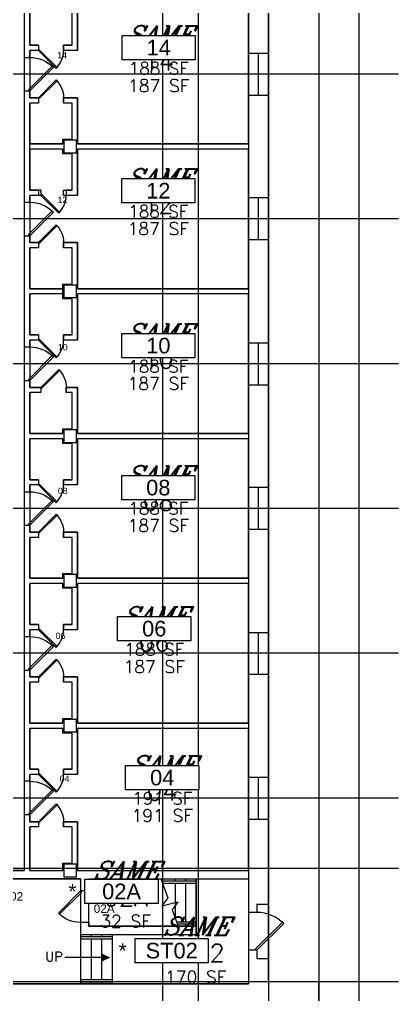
# Model space of a CAD drawing. Header units: inches. Extents: x 3065839 to 3066144, y 1245232 to 1245521.
# Drawn here: x 3065972.8 to 3066002.8, y 1245338.3 to 1245415.8 of the extents above; entities that cross this region are included whole.
import ezdxf
from ezdxf.enums import TextEntityAlignment as Align

# ---------------------------------------------------------------- set-up
doc = ezdxf.new("R2010")
doc.units = ezdxf.units.IN
doc.header["$MEASUREMENT"] = 0
doc.set_wipeout_variables(frame=1)
for name, color, linetype in [('A-ANNO-RMNO', 4, 'Continuous'), ('A-ANNO-RMNO-OLD', 4, 'Continuous'), ('A-ANNO-RMSF', 4, 'Continuous'), ('A-DOOR', 2, 'Continuous'), ('A-FLOR-LEVL', 3, 'Continuous'), ('A-GLAZ', 2, 'Continuous'), ('A-SPAC-ANOT', 7, 'Continuous'), ('A-SPAC-GROS', 6, 'Continuous'), ('A-SPAC-PPLN-AREA', 3, 'Continuous'), ('A-SPAC-RMBX', 4, 'Continuous'), ('A-SPAC-RMDR', 7, 'Continuous'), ('A-SPAC-RMNO', 4, 'Continuous'), ('A-SPAC-RMTW', 4, 'Continuous'), ('A-SPAC-WPBX', 4, 'Continuous'), ('A-WALL', 7, 'Continuous'), ('S-COLS', 5, 'Continuous'), ('S-GRID', 1, 'Continuous')]:
    doc.layers.add(name, color=color, linetype=linetype)
doc.styles.add('FAI1', font='arial.ttf')
doc.styles.add('RMTAG-OLDNUM', font='complex.shx', dxfattribs={"oblique": 25, "height": 17})
doc.styles.add('RMTAG-RMNUM', font='simplex', dxfattribs={"height": 17})
doc.styles.add('RMTAG-SQFT', font='simplex', dxfattribs={"height": 12})
doc.styles.add('ROMANS', font='romans.shx')
doc.styles.add('SIMPLEX', font='simplex')
doc.styles.get("Standard").update_dxf_attribs({"font": 'arial.ttf'})

# ---------------------------------------------------------------- blocks, each defined once
blk = doc.blocks.new('RMTAG3')
at = {"layer": 'A-ANNO-RMNO', "style": 'RMTAG-RMNUM'}
blk.add_attdef('ROOM#', text='', height=17, dxfattribs=at).set_placement((0, 0), align=Align.BOTTOM_CENTER)
at = {"layer": 'A-ANNO-RMNO-OLD', "style": 'RMTAG-OLDNUM', "oblique": 25}
blk.add_attdef('OLDROOM#', text='', height=17, dxfattribs=at).set_placement((0, 25.53), align=Align.BOTTOM_CENTER)
at = {"layer": 'A-ANNO-RMSF', "style": 'RMTAG-SQFT'}
blk.add_attdef('SQ-FT', text='', height=12, dxfattribs=at).set_placement((0, -19.01), align=Align.BOTTOM_CENTER)
blk = doc.blocks.new('AWI002')
blk.add_line((-0.5, -1), (0.5, -1))
blk = doc.blocks.new('ADO001')
for p, q in [((0.207106, 0.707105), (-0.499999, 0)), ((-0.465625, -0.034373), (0.240643, 0.671896)), ((-0.499999, 0), (-0.465625, -0.034373))]:
    blk.add_line(p, q)
blk.add_arc((-0.499999, 0), 0.999997, 0, 45)
blk = doc.blocks.new('ADO101')
for p, q in [((0.465624, -0.034373), (-0.240645, 0.671896)), ((-0.207108, 0.707105), (0.499997, 0)), ((0.499997, 0), (0.465624, -0.034373))]:
    blk.add_line(p, q)
blk.add_arc((0.499997, 0), 0.999997, 135, 180)
blk = doc.blocks.new('FMGRM1')
at = {"style": 'FAI1'}
for tag, p in [('DATA1', (0, -0.2836)), ('DATA2', (0, -0.443)), ('DATA3', (0, -0.6024)), ('DATA4', (0, -0.7618)), ('DATA5', (0, -0.9213))]:
    blk.add_attdef(tag, text='', height=0.1172, dxfattribs=at).set_placement(p, align=Align.CENTER)
at = {"layer": 'A-SPAC-RMDR', "style": 'FAI1'}
blk.add_attdef('RMDOOR', text='', height=0.08, dxfattribs=at).set_placement((0, 0.2569), align=Align.MIDDLE)
at = {"layer": 'A-SPAC-RMNO', "style": 'FAI1'}
blk.add_attdef('RMNUMB', text='', height=0.16, dxfattribs=at).set_placement((0, 0), align=Align.MIDDLE)
at = {"linetype": 'Continuous'}
blk.add_wipeout([(-0.375, -0.125), (0.375, -0.125), (0.375, 0.125), (-0.375, 0.125)], dxfattribs=at).dxf.layer = 'A-SPAC-WPBX'
at = {"layer": 'A-SPAC-RMBX', "linetype": 'Continuous'}
blk.add_lwpolyline([(-0.375, 0.125), (0.375, 0.125), (0.375, -0.125), (-0.375, -0.125)], close=True, dxfattribs=at)
blk = doc.blocks.new('SEECHART')
blk.add_text('*', height=0.15).set_placement((0, 0), align=Align.MIDDLE_CENTER)

msp = doc.modelspace()

# ---------------------------------------------------------------- linework, layer by layer
at = {"layer": 'A-FLOR-LEVL'}
for p, q in [((3065983.961, 1245347.513), (3065984.516, 1245346.001)), ((3065985.102, 1245347.513), (3065985.102, 1245347.346)), ((3065985.935, 1245347.513), (3065985.935, 1245347.346)), ((3065986.768, 1245347.513), (3065986.768, 1245343.763)), ((3065984.022, 1245347.346), (3065986.768, 1245347.346)), ((3065984.083, 1245347.18), (3065986.768, 1245347.18)), ((3065985.102, 1245347.18), (3065985.102, 1245344.408)), ((3065985.935, 1245347.18), (3065985.935, 1245344.096)), ((3065984.861, 1245345.062), (3065985.339, 1245343.763)), ((3065985.216, 1245344.096), (3065986.768, 1245344.096)), ((3065985.277, 1245343.93), (3065986.768, 1245343.93)), ((3065985.935, 1245343.93), (3065985.935, 1245343.763)), ((3065977.602, 1245343.096), (3065977.602, 1245339.18)), ((3065977.602, 1245342.93), (3065980.102, 1245342.93)), ((3065978.435, 1245343.096), (3065978.435, 1245342.93)), ((3065979.268, 1245343.096), (3065979.268, 1245342.93)), ((3065980.102, 1245343.096), (3065980.102, 1245339.18)), ((3065977.602, 1245342.763), (3065980.102, 1245342.763)), ((3065978.435, 1245342.763), (3065978.435, 1245339.513)), ((3065979.268, 1245342.763), (3065979.268, 1245339.513)), ((3065979.226, 1245341.263), (3065976.342, 1245341.263)), ((3065977.602, 1245339.513), (3065980.102, 1245339.513)), ((3065977.602, 1245339.346), (3065980.102, 1245339.346)), ((3065978.435, 1245339.346), (3065978.435, 1245339.18)), ((3065979.268, 1245339.346), (3065979.268, 1245339.18))]:
    msp.add_line(p, q, dxfattribs=at)
msp.add_lwpolyline([(3065984.516, 1245346.001), (3065984.053, 1245345.382), (3065985.325, 1245345.68), (3065984.861, 1245345.062)], dxfattribs=at)
msp.add_solid([(3065979.226, 1245341.596), (3065979.226, 1245340.929), (3065979.973, 1245341.263)], dxfattribs=at)
at = {"layer": 'A-GLAZ'}
for p, q in [((3065990.935, 1245413.096), (3065990.935, 1245409.763)), ((3065992.519, 1245413.096), (3065992.519, 1245409.763)), ((3065990.935, 1245401.596), (3065990.935, 1245398.263)), ((3065992.519, 1245401.596), (3065992.519, 1245398.263)), ((3065990.935, 1245390.096), (3065990.935, 1245386.763)), ((3065992.519, 1245390.096), (3065992.519, 1245386.763)), ((3065990.935, 1245378.596), (3065990.935, 1245375.263)), ((3065992.519, 1245378.596), (3065992.519, 1245375.263)), ((3065990.935, 1245367.096), (3065990.935, 1245363.763)), ((3065992.519, 1245367.096), (3065992.519, 1245363.763)), ((3065990.935, 1245355.596), (3065990.935, 1245352.263)), ((3065992.519, 1245355.596), (3065992.519, 1245352.263))]:
    msp.add_line(p, q, dxfattribs=at)
at = {"layer": 'A-SPAC-GROS'}
msp.add_lwpolyline([(3065996.518, 1245339.346), (3065992.519, 1245339.346), (3065992.519, 1245499.18), (3065984.102, 1245499.18), (3065984.102, 1245508.18), (3065961.268, 1245508.18), (3065961.268, 1245499.18), (3065949.185, 1245499.18), (3065949.185, 1245348.313), (3065945.185, 1245348.313), (3065945.185, 1245310.346), (3065996.518, 1245310.346)], close=True, dxfattribs=at)
at = {"layer": 'A-SPAC-PPLN-AREA'}
for points in [[(3065972.352, 1245493.513), (3065969.352, 1245493.513), (3065968.56, 1245493.513), (3065968.56, 1245359.471), (3065965.685, 1245359.471), (3065965.685, 1245348.18), (3065967.414, 1245348.18), (3065971.414, 1245348.18), (3065973.143, 1245348.18), (3065973.143, 1245493.513)], [(3065990.935, 1245405.471), (3065977.352, 1245405.471), (3065977.352, 1245401.805), (3065976.248, 1245401.805), (3065976.248, 1245402.221), (3065976.935, 1245402.221), (3065976.935, 1245405.096), (3065976.185, 1245405.096), (3065976.185, 1245405.471), (3065973.56, 1245405.471), (3065973.56, 1245402.221), (3065974.248, 1245402.221), (3065974.248, 1245401.805), (3065973.56, 1245401.805), (3065973.56, 1245398.055), (3065974.248, 1245398.055), (3065974.248, 1245397.638), (3065973.56, 1245397.638), (3065973.56, 1245394.388), (3065976.185, 1245394.388), (3065976.185, 1245394.763), (3065976.935, 1245394.763), (3065976.935, 1245397.638), (3065976.248, 1245397.638), (3065976.248, 1245398.055), (3065977.352, 1245398.055), (3065977.352, 1245394.388), (3065990.935, 1245394.388)], [(3065990.935, 1245393.971), (3065977.352, 1245393.971), (3065977.352, 1245390.305), (3065976.248, 1245390.305), (3065976.248, 1245390.721), (3065976.935, 1245390.721), (3065976.935, 1245393.596), (3065976.185, 1245393.596), (3065976.185, 1245393.971), (3065973.56, 1245393.971), (3065973.56, 1245390.721), (3065974.248, 1245390.721), (3065974.248, 1245390.305), (3065973.56, 1245390.305), (3065973.56, 1245386.555), (3065974.456, 1245386.555), (3065974.456, 1245386.138), (3065973.56, 1245386.138), (3065973.56, 1245382.888), (3065976.185, 1245382.888), (3065976.185, 1245383.263), (3065976.935, 1245383.263), (3065976.935, 1245386.138), (3065976.456, 1245386.138), (3065976.456, 1245386.555), (3065977.352, 1245386.555), (3065977.352, 1245382.888), (3065990.935, 1245382.888)], [(3065990.935, 1245382.471), (3065977.352, 1245382.471), (3065977.352, 1245378.805), (3065976.248, 1245378.805), (3065976.248, 1245379.221), (3065976.935, 1245379.221), (3065976.935, 1245382.096), (3065976.185, 1245382.096), (3065976.185, 1245382.471), (3065973.56, 1245382.471), (3065973.56, 1245379.221), (3065974.248, 1245379.221), (3065974.248, 1245378.805), (3065973.56, 1245378.805), (3065973.56, 1245375.055), (3065974.248, 1245375.055), (3065974.248, 1245374.638), (3065973.56, 1245374.638), (3065973.56, 1245371.388), (3065976.185, 1245371.388), (3065976.185, 1245371.763), (3065976.935, 1245371.763), (3065976.935, 1245374.638), (3065976.248, 1245374.638), (3065976.248, 1245375.055), (3065977.352, 1245375.055), (3065977.352, 1245371.388), (3065990.935, 1245371.388)], [(3065990.935, 1245370.971), (3065977.352, 1245370.971), (3065977.352, 1245367.305), (3065976.248, 1245367.305), (3065976.248, 1245367.721), (3065976.935, 1245367.721), (3065976.935, 1245370.596), (3065976.185, 1245370.596), (3065976.185, 1245370.971), (3065973.56, 1245370.971), (3065973.56, 1245367.721), (3065974.248, 1245367.721), (3065974.248, 1245367.305), (3065973.56, 1245367.305), (3065973.56, 1245363.555), (3065974.248, 1245363.555), (3065974.248, 1245363.138), (3065973.56, 1245363.138), (3065973.56, 1245359.888), (3065976.185, 1245359.888), (3065976.185, 1245360.263), (3065976.935, 1245360.263), (3065976.935, 1245363.138), (3065976.248, 1245363.138), (3065976.248, 1245363.555), (3065977.352, 1245363.555), (3065977.352, 1245359.888), (3065990.935, 1245359.888)], [(3065990.935, 1245359.471), (3065977.352, 1245359.471), (3065977.352, 1245355.805), (3065976.248, 1245355.805), (3065976.248, 1245356.221), (3065976.935, 1245356.221), (3065976.935, 1245359.096), (3065976.185, 1245359.096), (3065976.185, 1245359.471), (3065973.56, 1245359.471), (3065973.56, 1245356.221), (3065974.248, 1245356.221), (3065974.248, 1245355.805), (3065973.56, 1245355.805), (3065973.56, 1245352.055), (3065974.248, 1245352.055), (3065974.248, 1245351.638), (3065973.56, 1245351.638), (3065973.56, 1245348.18), (3065976.185, 1245348.18), (3065976.185, 1245348.763), (3065976.935, 1245348.763), (3065976.935, 1245351.638), (3065976.248, 1245351.638), (3065976.248, 1245352.055), (3065977.352, 1245352.055), (3065977.352, 1245348.18), (3065990.935, 1245348.18)], [(3065965.685, 1245347.513), (3065977.602, 1245347.513), (3065977.602, 1245343.096), (3065986.768, 1245343.096), (3065986.768, 1245347.513), (3065990.935, 1245347.513), (3065990.935, 1245339.18), (3065965.685, 1245339.18)], [(3065978.268, 1245347.513), (3065986.768, 1245347.513), (3065986.768, 1245343.763), (3065978.268, 1245343.763)]]:
    msp.add_lwpolyline(points, close=True, dxfattribs=at)
for points in [[(3065973.56, 1245416.971), (3065973.56, 1245413.721), (3065974.248, 1245413.721), (3065974.248, 1245413.305), (3065973.56, 1245413.305), (3065973.56, 1245409.555), (3065974.248, 1245409.555), (3065974.248, 1245409.138), (3065973.56, 1245409.138), (3065973.56, 1245405.888), (3065976.185, 1245405.888), (3065976.185, 1245406.263), (3065976.935, 1245406.263), (3065976.935, 1245409.138), (3065976.248, 1245409.138), (3065976.248, 1245409.555), (3065977.352, 1245409.555), (3065977.352, 1245405.888), (3065990.935, 1245405.888), (3065990.935, 1245416.971)], [(3065977.352, 1245416.971), (3065977.352, 1245413.305), (3065976.248, 1245413.305), (3065976.248, 1245413.721), (3065976.935, 1245413.721), (3065976.935, 1245416.596)]]:
    msp.add_lwpolyline(points, dxfattribs=at)
at = {"layer": 'A-WALL'}
for p, q in [((3065992.519, 1245345.513), (3065992.519, 1245499.18)), ((3065990.935, 1245497.581), (3065990.935, 1245344.846)), ((3065973.143, 1245412.763), (3065973.143, 1245421.596)), ((3065973.56, 1245413.721), (3065973.56, 1245416.971)), ((3065976.935, 1245413.721), (3065976.935, 1245416.596)), ((3065977.352, 1245413.305), (3065977.352, 1245416.971)), ((3065974.248, 1245413.721), (3065973.56, 1245413.721)), ((3065974.248, 1245413.305), (3065973.56, 1245413.305)), ((3065973.56, 1245412.763), (3065973.56, 1245413.305)), ((3065974.248, 1245413.721), (3065974.248, 1245413.305)), ((3065976.935, 1245413.721), (3065976.248, 1245413.721)), ((3065976.248, 1245413.721), (3065976.248, 1245413.305)), ((3065977.352, 1245413.305), (3065976.248, 1245413.305)), ((3065973.143, 1245412.763), (3065973.56, 1245412.763)), ((3065990.935, 1245413.096), (3065992.519, 1245413.096)), ((3065973.143, 1245410.096), (3065973.56, 1245410.096)), ((3065973.143, 1245401.263), (3065973.143, 1245410.096)), ((3065973.56, 1245409.555), (3065973.56, 1245410.096)), ((3065974.248, 1245409.555), (3065973.56, 1245409.555)), ((3065974.248, 1245409.555), (3065974.248, 1245409.138)), ((3065977.352, 1245409.555), (3065976.248, 1245409.555)), ((3065976.248, 1245409.555), (3065976.248, 1245409.138)), ((3065977.352, 1245405.888), (3065977.352, 1245409.555)), ((3065990.935, 1245409.763), (3065992.519, 1245409.763)), ((3065973.56, 1245402.221), (3065973.56, 1245409.138)), ((3065974.248, 1245409.138), (3065973.56, 1245409.138)), ((3065976.935, 1245409.138), (3065976.248, 1245409.138)), ((3065976.935, 1245406.263), (3065976.935, 1245409.138)), ((3065976.185, 1245405.888), (3065973.56, 1245405.888)), ((3065976.185, 1245406.263), (3065976.935, 1245406.263)), ((3065976.185, 1245405.888), (3065976.185, 1245406.263)), ((3065977.352, 1245406.263), (3065977.352, 1245405.888)), ((3065990.935, 1245405.888), (3065977.352, 1245405.888)), ((3065976.185, 1245405.471), (3065973.56, 1245405.471)), ((3065976.185, 1245405.096), (3065976.185, 1245405.471)), ((3065976.935, 1245405.096), (3065976.185, 1245405.096)), ((3065976.935, 1245402.221), (3065976.935, 1245405.096)), ((3065990.935, 1245405.471), (3065977.352, 1245405.471)), ((3065977.352, 1245401.805), (3065977.352, 1245405.471)), ((3065977.352, 1245405.471), (3065977.352, 1245405.096)), ((3065974.456, 1245402.221), (3065973.56, 1245402.221)), ((3065973.56, 1245401.263), (3065973.56, 1245401.805)), ((3065974.456, 1245401.805), (3065973.56, 1245401.805)), ((3065974.456, 1245402.221), (3065974.456, 1245401.805)), ((3065976.935, 1245402.221), (3065976.456, 1245402.221)), ((3065976.456, 1245402.221), (3065976.456, 1245401.805)), ((3065977.352, 1245401.805), (3065976.456, 1245401.805)), ((3065973.143, 1245401.263), (3065973.56, 1245401.263)), ((3065992.519, 1245401.596), (3065990.935, 1245401.596)), ((3065973.143, 1245398.596), (3065973.56, 1245398.596)), ((3065973.143, 1245389.763), (3065973.143, 1245398.596)), ((3065973.56, 1245398.055), (3065973.56, 1245398.596)), ((3065974.248, 1245398.055), (3065973.56, 1245398.055)), ((3065974.248, 1245398.055), (3065974.248, 1245397.638)), ((3065977.352, 1245398.055), (3065976.248, 1245398.055)), ((3065976.248, 1245398.055), (3065976.248, 1245397.638)), ((3065977.352, 1245394.388), (3065977.352, 1245398.055)), ((3065992.519, 1245398.263), (3065990.935, 1245398.263)), ((3065973.56, 1245394.388), (3065973.56, 1245397.638)), ((3065974.248, 1245397.638), (3065973.56, 1245397.638)), ((3065976.935, 1245397.638), (3065976.248, 1245397.638)), ((3065976.935, 1245394.763), (3065976.935, 1245397.638)), ((3065976.185, 1245393.596), (3065976.185, 1245394.763)), ((3065976.185, 1245394.763), (3065976.935, 1245394.763)), ((3065977.352, 1245394.763), (3065977.352, 1245394.388)), ((3065976.185, 1245394.388), (3065973.56, 1245394.388)), ((3065973.56, 1245390.721), (3065973.56, 1245393.971)), ((3065976.185, 1245393.971), (3065973.56, 1245393.971)), ((3065990.935, 1245394.388), (3065977.352, 1245394.388)), ((3065990.935, 1245393.971), (3065977.352, 1245393.971)), ((3065977.352, 1245390.305), (3065977.352, 1245393.971)), ((3065977.352, 1245393.971), (3065977.352, 1245393.596)), ((3065976.935, 1245393.596), (3065976.185, 1245393.596)), ((3065976.935, 1245390.721), (3065976.935, 1245393.596)), ((3065974.248, 1245390.721), (3065973.56, 1245390.721)), ((3065973.56, 1245389.763), (3065973.56, 1245390.305)), ((3065974.248, 1245390.305), (3065973.56, 1245390.305)), ((3065974.248, 1245390.721), (3065974.248, 1245390.305)), ((3065976.935, 1245390.721), (3065976.248, 1245390.721)), ((3065976.248, 1245390.721), (3065976.248, 1245390.305)), ((3065977.352, 1245390.305), (3065976.248, 1245390.305)), ((3065990.935, 1245390.096), (3065992.519, 1245390.096)), ((3065973.143, 1245389.763), (3065973.56, 1245389.763)), ((3065973.143, 1245387.096), (3065973.56, 1245387.096)), ((3065973.143, 1245378.263), (3065973.143, 1245387.096)), ((3065973.56, 1245386.555), (3065973.56, 1245387.096)), ((3065974.456, 1245386.555), (3065973.56, 1245386.555)), ((3065974.456, 1245386.555), (3065974.456, 1245386.138)), ((3065977.352, 1245386.555), (3065976.456, 1245386.555)), ((3065976.456, 1245386.555), (3065976.456, 1245386.138)), ((3065977.352, 1245382.888), (3065977.352, 1245386.555)), ((3065990.935, 1245386.763), (3065992.519, 1245386.763)), ((3065973.56, 1245382.888), (3065973.56, 1245386.138)), ((3065974.456, 1245386.138), (3065973.56, 1245386.138)), ((3065976.935, 1245386.138), (3065976.456, 1245386.138)), ((3065976.935, 1245383.263), (3065976.935, 1245386.138)), ((3065976.185, 1245383.263), (3065976.935, 1245383.263)), ((3065976.185, 1245382.888), (3065976.185, 1245383.263)), ((3065977.352, 1245383.263), (3065977.352, 1245382.888)), ((3065976.185, 1245382.888), (3065973.56, 1245382.888)), ((3065973.56, 1245379.221), (3065973.56, 1245382.471)), ((3065976.185, 1245382.471), (3065973.56, 1245382.471)), ((3065976.185, 1245382.096), (3065976.185, 1245382.471)), ((3065990.935, 1245382.888), (3065977.352, 1245382.888)), ((3065990.935, 1245382.471), (3065977.352, 1245382.471)), ((3065977.352, 1245378.805), (3065977.352, 1245382.471)), ((3065977.352, 1245382.471), (3065977.352, 1245382.096)), ((3065976.935, 1245382.096), (3065976.185, 1245382.096)), ((3065976.935, 1245379.221), (3065976.935, 1245382.096)), ((3065974.248, 1245379.221), (3065973.56, 1245379.221)), ((3065974.248, 1245379.221), (3065974.248, 1245378.805)), ((3065976.935, 1245379.221), (3065976.248, 1245379.221)), ((3065976.248, 1245379.221), (3065976.248, 1245378.805)), ((3065973.56, 1245378.263), (3065973.56, 1245378.805)), ((3065974.248, 1245378.805), (3065973.56, 1245378.805)), ((3065977.352, 1245378.805), (3065976.248, 1245378.805)), ((3065992.519, 1245378.596), (3065990.935, 1245378.596)), ((3065973.143, 1245378.263), (3065973.56, 1245378.263)), ((3065973.143, 1245375.596), (3065973.56, 1245375.596)), ((3065973.143, 1245366.763), (3065973.143, 1245375.596)), ((3065973.56, 1245375.055), (3065973.56, 1245375.596)), ((3065974.248, 1245375.055), (3065973.56, 1245375.055)), ((3065973.56, 1245371.388), (3065973.56, 1245374.638)), ((3065974.248, 1245374.638), (3065973.56, 1245374.638)), ((3065974.248, 1245375.055), (3065974.248, 1245374.638)), ((3065977.352, 1245375.055), (3065976.248, 1245375.055)), ((3065976.248, 1245375.055), (3065976.248, 1245374.638)), ((3065976.935, 1245374.638), (3065976.248, 1245374.638)), ((3065976.935, 1245371.763), (3065976.935, 1245374.638)), ((3065977.352, 1245371.388), (3065977.352, 1245375.055)), ((3065992.519, 1245375.263), (3065990.935, 1245375.263)), ((3065976.185, 1245371.763), (3065976.935, 1245371.763)), ((3065976.185, 1245371.388), (3065976.185, 1245371.763)), ((3065977.352, 1245371.763), (3065977.352, 1245371.388)), ((3065976.185, 1245371.388), (3065973.56, 1245371.388)), ((3065973.56, 1245367.721), (3065973.56, 1245370.971)), ((3065976.185, 1245370.971), (3065973.56, 1245370.971)), ((3065976.185, 1245370.596), (3065976.185, 1245370.971)), ((3065990.935, 1245371.388), (3065977.352, 1245371.388)), ((3065990.935, 1245370.971), (3065977.352, 1245370.971)), ((3065977.352, 1245367.305), (3065977.352, 1245370.971)), ((3065977.352, 1245370.971), (3065977.352, 1245370.596)), ((3065976.935, 1245370.596), (3065976.185, 1245370.596)), ((3065976.935, 1245367.721), (3065976.935, 1245370.596)), ((3065974.248, 1245367.721), (3065973.56, 1245367.721)), ((3065974.248, 1245367.721), (3065974.248, 1245367.305)), ((3065976.935, 1245367.721), (3065976.248, 1245367.721)), ((3065976.248, 1245367.721), (3065976.248, 1245367.305)), ((3065973.56, 1245366.763), (3065973.56, 1245367.305)), ((3065974.248, 1245367.305), (3065973.56, 1245367.305)), ((3065977.352, 1245367.305), (3065976.248, 1245367.305)), ((3065990.935, 1245367.096), (3065992.519, 1245367.096)), ((3065973.143, 1245366.763), (3065973.56, 1245366.763)), ((3065973.143, 1245364.096), (3065973.56, 1245364.096)), ((3065973.143, 1245355.263), (3065973.143, 1245364.096)), ((3065973.56, 1245363.555), (3065973.56, 1245364.096)), ((3065990.935, 1245363.763), (3065992.519, 1245363.763)), ((3065974.248, 1245363.555), (3065973.56, 1245363.555)), ((3065973.56, 1245359.888), (3065973.56, 1245363.138)), ((3065974.248, 1245363.138), (3065973.56, 1245363.138)), ((3065974.248, 1245363.555), (3065974.248, 1245363.138)), ((3065977.352, 1245363.555), (3065976.248, 1245363.555)), ((3065976.248, 1245363.555), (3065976.248, 1245363.138)), ((3065976.935, 1245363.138), (3065976.248, 1245363.138)), ((3065976.935, 1245360.263), (3065976.935, 1245363.138)), ((3065977.352, 1245359.888), (3065977.352, 1245363.555)), ((3065976.185, 1245359.888), (3065973.56, 1245359.888)), ((3065976.185, 1245360.263), (3065976.935, 1245360.263)), ((3065976.185, 1245359.888), (3065976.185, 1245360.263)), ((3065977.352, 1245360.263), (3065977.352, 1245359.888)), ((3065990.935, 1245359.888), (3065977.352, 1245359.888)), ((3065973.56, 1245356.221), (3065973.56, 1245359.471)), ((3065976.185, 1245359.471), (3065973.56, 1245359.471)), ((3065976.185, 1245359.096), (3065976.185, 1245359.471)), ((3065976.935, 1245359.096), (3065976.185, 1245359.096)), ((3065976.935, 1245356.221), (3065976.935, 1245359.096)), ((3065990.935, 1245359.471), (3065977.352, 1245359.471)), ((3065977.352, 1245355.805), (3065977.352, 1245359.471)), ((3065977.352, 1245359.471), (3065977.352, 1245359.096)), ((3065974.248, 1245356.221), (3065973.56, 1245356.221)), ((3065974.248, 1245356.221), (3065974.248, 1245355.805)), ((3065976.935, 1245356.221), (3065976.248, 1245356.221)), ((3065976.248, 1245356.221), (3065976.248, 1245355.805)), ((3065973.56, 1245355.263), (3065973.143, 1245355.263)), ((3065974.248, 1245355.805), (3065973.56, 1245355.805)), ((3065973.56, 1245355.263), (3065973.56, 1245355.805)), ((3065977.352, 1245355.805), (3065976.248, 1245355.805)), ((3065990.935, 1245355.596), (3065992.519, 1245355.596)), ((3065973.143, 1245348.18), (3065973.143, 1245352.596)), ((3065973.56, 1245352.596), (3065973.143, 1245352.596)), ((3065973.56, 1245352.055), (3065973.56, 1245352.596)), ((3065990.935, 1245352.263), (3065992.519, 1245352.263)), ((3065974.248, 1245352.055), (3065973.56, 1245352.055)), ((3065973.56, 1245348.18), (3065973.56, 1245351.638)), ((3065974.248, 1245351.638), (3065973.56, 1245351.638)), ((3065974.248, 1245352.055), (3065974.248, 1245351.638)), ((3065977.352, 1245352.055), (3065976.248, 1245352.055)), ((3065976.248, 1245352.055), (3065976.248, 1245351.638)), ((3065976.935, 1245351.638), (3065976.248, 1245351.638)), ((3065976.935, 1245348.763), (3065976.935, 1245351.638)), ((3065977.352, 1245348.18), (3065977.352, 1245352.055)), ((3065976.185, 1245348.18), (3065976.185, 1245348.763)), ((3065976.185, 1245348.763), (3065976.935, 1245348.763)), ((3065977.352, 1245348.763), (3065977.352, 1245348.18)), ((3065973.143, 1245348.18), (3065971.414, 1245348.18)), ((3065977.602, 1245347.513), (3065971.414, 1245347.513)), ((3065973.56, 1245348.18), (3065976.185, 1245348.18)), ((3065977.352, 1245348.18), (3065990.935, 1245348.18)), ((3065977.602, 1245347.513), (3065977.602, 1245346.555)), ((3065978.268, 1245347.513), (3065978.268, 1245346.555)), ((3065978.268, 1245347.513), (3065990.935, 1245347.513)), ((3065978.268, 1245346.555), (3065977.602, 1245346.555)), ((3065991.602, 1245345.513), (3065991.602, 1245344.846)), ((3065991.602, 1245345.513), (3065992.519, 1245345.513)), ((3065991.602, 1245344.846), (3065990.935, 1245344.846)), ((3065977.602, 1245344.055), (3065977.602, 1245343.096)), ((3065978.268, 1245344.055), (3065977.602, 1245344.055)), ((3065978.268, 1245344.055), (3065978.268, 1245343.763)), ((3065978.268, 1245343.763), (3065986.768, 1245343.763)), ((3065986.768, 1245343.763), (3065986.768, 1245343.096)), ((3065977.602, 1245343.096), (3065986.768, 1245343.096)), ((3065990.935, 1245341.846), (3065990.935, 1245339.18)), ((3065991.602, 1245341.846), (3065990.935, 1245341.846)), ((3065991.602, 1245341.846), (3065991.602, 1245341.18)), ((3065991.602, 1245341.18), (3065992.519, 1245341.18)), ((3065992.519, 1245341.18), (3065992.519, 1245339.346)), ((3065965.685, 1245339.18), (3065990.935, 1245339.18)), ((3065996.518, 1245339.346), (3065992.519, 1245339.346)), ((3065996.518, 1245339.346), (3065996.518, 1245310.346))]:
    msp.add_line(p, q, dxfattribs=at)
at = {"layer": 'S-COLS'}
for p, q in [((3065976.268, 1245406.18), (3065976.268, 1245405.18)), ((3065977.268, 1245406.18), (3065976.268, 1245406.18)), ((3065977.268, 1245405.18), (3065977.268, 1245406.18)), ((3065976.268, 1245405.18), (3065977.268, 1245405.18)), ((3065976.268, 1245394.68), (3065976.268, 1245393.68)), ((3065977.268, 1245394.68), (3065976.268, 1245394.68)), ((3065977.268, 1245393.68), (3065977.268, 1245394.68)), ((3065976.268, 1245393.68), (3065977.268, 1245393.68)), ((3065976.268, 1245383.18), (3065976.268, 1245382.18)), ((3065977.268, 1245383.18), (3065976.268, 1245383.18)), ((3065977.268, 1245382.18), (3065977.268, 1245383.18)), ((3065976.268, 1245382.18), (3065977.268, 1245382.18)), ((3065976.268, 1245371.68), (3065976.268, 1245370.68)), ((3065977.268, 1245371.68), (3065976.268, 1245371.68)), ((3065977.268, 1245370.68), (3065977.268, 1245371.68)), ((3065976.268, 1245370.68), (3065977.268, 1245370.68)), ((3065976.268, 1245360.18), (3065976.268, 1245359.18)), ((3065977.268, 1245360.18), (3065976.268, 1245360.18)), ((3065977.268, 1245359.18), (3065977.268, 1245360.18)), ((3065976.268, 1245359.18), (3065977.268, 1245359.18)), ((3065977.268, 1245348.68), (3065976.268, 1245348.68)), ((3065976.268, 1245348.68), (3065976.268, 1245347.68)), ((3065977.268, 1245347.68), (3065977.268, 1245348.68)), ((3065976.268, 1245347.68), (3065977.268, 1245347.68))]:
    msp.add_line(p, q, dxfattribs=at)
at = {"layer": 'S-GRID'}
for p, q in [((3065984.102, 1245508.18), (3065984.102, 1245301.897)), ((3065986.935, 1245508.18), (3065986.935, 1245301.897)), ((3065992.518, 1245508.18), (3065992.518, 1245301.897)), ((3065996.518, 1245508.18), (3065996.518, 1245301.897)), ((3065999.685, 1245508.18), (3065999.685, 1245301.897)), ((3066002.837, 1245411.43), (3065939.402, 1245411.43)), ((3066002.837, 1245399.93), (3065939.402, 1245399.93)), ((3066002.837, 1245388.43), (3065939.402, 1245388.43)), ((3066002.837, 1245376.93), (3065939.402, 1245376.93)), ((3066002.837, 1245365.43), (3065939.402, 1245365.43)), ((3066002.837, 1245353.93), (3065939.402, 1245353.93)), ((3066002.837, 1245348.346), (3065939.402, 1245348.346)), ((3066002.837, 1245339.346), (3065939.402, 1245339.346))]:
    msp.add_line(p, q, dxfattribs=at)

# ---------------------------------------------------------------- block references
at = {"layer": 'A-ANNO-RMNO', "xscale": 0.08333333333333333, "yscale": 0.08333333333333333, "zscale": 0.08333333333333333}
for p, values in [((3065983.803, 1245411.302), {'OLDROOM#': 'SAME', 'ROOM#': '14', 'SQ-FT': '187 SF'}), ((3065983.77, 1245399.943), {'OLDROOM#': 'SAME', 'ROOM#': '12', 'SQ-FT': '187 SF'}), ((3065983.77, 1245387.637), {'OLDROOM#': 'SAME', 'ROOM#': '10', 'SQ-FT': '187 SF'}), ((3065983.77, 1245376.357), {'OLDROOM#': 'SAME', 'ROOM#': '08', 'SQ-FT': '187 SF'}), ((3065983.445, 1245365.154), {'OLDROOM#': 'SAME', 'ROOM#': '06', 'SQ-FT': '187 SF'}), ((3065984.083, 1245353.325), {'OLDROOM#': 'SAME', 'ROOM#': '04', 'SQ-FT': '191 SF'}), ((3065981.173, 1245344.93), {'OLDROOM#': 'SAME', 'ROOM#': '02A', 'SQ-FT': '32 SF'}), ((3065986.739, 1245340.499), {'OLDROOM#': 'SAME', 'ROOM#': 'ST02', 'SQ-FT': '170 SF'})]:
    msp.add_blockref('RMTAG3', p, dxfattribs=at).add_auto_attribs(values)
at = {"layer": 'A-DOOR', "zscale": 6.666666666666666}
for name, p, xscale, yscale, rotation in [('ADO101', (3065975.248, 1245413.305), 2, 2, 180), ('ADO001', (3065973.56, 1245411.43), -2.666666666666667, 2.666666666666667, 270), ('ADO101', (3065975.456, 1245401.805), 2, 2, 180), ('ADO001', (3065973.56, 1245399.93), -2.666666666666667, 2.666666666666667, 270), ('ADO101', (3065975.248, 1245390.305), 2, 2, 180), ('ADO001', (3065973.56, 1245388.43), -2.666666666666667, 2.666666666666667, 270), ('ADO101', (3065975.248, 1245378.805), 2, 2, 180), ('ADO001', (3065973.56, 1245376.93), -2.666666666666667, 2.666666666666667, 270), ('ADO101', (3065975.248, 1245367.305), 2, 2, 180), ('ADO001', (3065973.56, 1245365.43), -2.666666666666667, 2.666666666666667, 270), ('ADO001', (3065973.56, 1245353.93), -2.666666666666667, 2.666666666666667, 270), ('ADO101', (3065975.248, 1245355.805), 2, 2, 180), ('ADO001', (3065977.602, 1245345.305), -2.5, 2.5, 90.00000000000007), ('ADO101', (3065991.602, 1245343.346), 3, 3, 270)]:
    msp.add_blockref(name, p, dxfattribs=dict(at, xscale=xscale, yscale=yscale, rotation=rotation))
at = {"layer": 'A-DOOR', "xscale": -2, "yscale": 2, "zscale": 6.666666666666666}
for p in [(3065975.248, 1245409.555), (3065975.248, 1245398.055), (3065975.456, 1245386.555), (3065975.248, 1245375.055), (3065975.248, 1245363.555), (3065975.248, 1245352.055)]:
    msp.add_blockref('ADO101', p, dxfattribs=at)
at = {"layer": 'A-GLAZ', "xscale": -3.333333333333333, "yscale": 0.7917717499999999, "zscale": 3, "rotation": 270}
for p in [(3065992.519, 1245411.43), (3065992.519, 1245399.93), (3065992.519, 1245388.43), (3065992.519, 1245376.93), (3065992.519, 1245365.43), (3065992.519, 1245353.93)]:
    msp.add_blockref('AWI002', p, dxfattribs=at)

# ---------------------------------------------------------------- texts
at = {"layer": 'A-FLOR-LEVL', "style": 'SIMPLEX'}
msp.add_text('UP', height=0.75, dxfattribs=at).set_placement((3065974.805, 1245340.964))

# ---------------------------------------------------------------- next in the draw order: block references
at = {"layer": 'A-SPAC-RMTW'}
ref = msp.add_blockref('FMGRM1', (3065983.803, 1245413.54), dxfattribs=dict(at, xscale=7.75, yscale=7.75, zscale=7.75))
ref.add_attrib('RMNUMB', '14', dxfattribs={"layer": 'A-SPAC-RMNO', "height": 1.24, "style": 'FAI1'}).set_placement((3065983.803, 1245413.54), align=Align.MIDDLE)
ref.add_attrib('RMDOOR', '14', dxfattribs={"layer": 'A-SPAC-RMDR', "height": 0.4996, "style": 'FAI1'}).set_placement((3065976.131, 1245412.94), align=Align.MIDDLE)
ref = msp.add_blockref('FMGRM1', (3065983.77, 1245402.182), dxfattribs=dict(at, xscale=7.75, yscale=7.75, zscale=7.75))
ref.add_attrib('RMNUMB', '12', dxfattribs={"layer": 'A-SPAC-RMNO', "height": 1.24, "style": 'FAI1'}).set_placement((3065983.77, 1245402.182), align=Align.MIDDLE)
ref.add_attrib('RMDOOR', '12', dxfattribs={"layer": 'A-SPAC-RMDR', "height": 0.4996, "style": 'FAI1'}).set_placement((3065976.16, 1245401.451), align=Align.MIDDLE)
ref = msp.add_blockref('FMGRM1', (3065983.77, 1245389.875), dxfattribs=dict(at, xscale=7.75, yscale=7.75, zscale=7.75))
ref.add_attrib('RMNUMB', '10', dxfattribs={"layer": 'A-SPAC-RMNO', "height": 1.24, "style": 'FAI1'}).set_placement((3065983.77, 1245389.875), align=Align.MIDDLE)
ref.add_attrib('RMDOOR', '10', dxfattribs={"layer": 'A-SPAC-RMDR', "height": 0.4996, "style": 'FAI1'}).set_placement((3065976.184, 1245389.742), align=Align.MIDDLE)
ref = msp.add_blockref('FMGRM1', (3065983.77, 1245378.595), dxfattribs=dict(at, xscale=7.75, yscale=7.75, zscale=7.75))
ref.add_attrib('RMNUMB', '08', dxfattribs={"layer": 'A-SPAC-RMNO', "height": 1.24, "style": 'FAI1'}).set_placement((3065983.77, 1245378.595), align=Align.MIDDLE)
ref.add_attrib('RMDOOR', '08', dxfattribs={"layer": 'A-SPAC-RMDR', "height": 0.4996, "style": 'FAI1'}).set_placement((3065976.182, 1245378.326), align=Align.MIDDLE)
ref = msp.add_blockref('FMGRM1', (3065983.445, 1245367.392), dxfattribs=dict(at, xscale=7.75, yscale=7.75, zscale=7.75))
ref.add_attrib('RMNUMB', '06', dxfattribs={"layer": 'A-SPAC-RMNO', "height": 1.24, "style": 'FAI1'}).set_placement((3065983.445, 1245367.392), align=Align.MIDDLE)
ref.add_attrib('RMDOOR', '06', dxfattribs={"layer": 'A-SPAC-RMDR', "height": 0.4996, "style": 'FAI1'}).set_placement((3065976.007, 1245366.817), align=Align.MIDDLE)
ref = msp.add_blockref('FMGRM1', (3065984.083, 1245355.563), dxfattribs=dict(at, xscale=7.75, yscale=7.75, zscale=7.75))
ref.add_attrib('RMNUMB', '04', dxfattribs={"layer": 'A-SPAC-RMNO', "height": 1.24, "style": 'FAI1'}).set_placement((3065984.083, 1245355.563), align=Align.MIDDLE)
ref.add_attrib('RMDOOR', '04', dxfattribs={"layer": 'A-SPAC-RMDR', "height": 0.4996, "style": 'FAI1'}).set_placement((3065976.329, 1245355.471), align=Align.MIDDLE)
ref = msp.add_blockref('FMGRM1', (3065984.834, 1245341.816), dxfattribs=dict(at, xscale=7.75, yscale=7.75, zscale=7.75))
ref.add_attrib('RMNUMB', 'ST02', dxfattribs={"layer": 'A-SPAC-RMNO', "height": 1.24, "style": 'FAI1'}).set_placement((3065984.834, 1245341.816), align=Align.MIDDLE)
ref.add_attrib('RMDOOR', 'ST02', dxfattribs={"layer": 'A-SPAC-RMDR', "height": 0.6667, "style": 'FAI1'}).set_placement((3065971.928, 1245346.126), align=Align.MIDDLE)

# ---------------------------------------------------------------- next in the draw order: block references
at = {"layer": 'A-SPAC-ANOT', "xscale": 7.791666666666666, "yscale": 7.791666666666666, "zscale": 7.791666666666666}
for p in [(3065976.957, 1245346.518), (3065980.938, 1245341.816)]:
    msp.add_blockref('SEECHART', p, dxfattribs=at)
at = {"layer": 'A-SPAC-RMTW'}
ref = msp.add_blockref('FMGRM1', (3065980.853, 1245346.518), dxfattribs=dict(at, xscale=7.75, yscale=7.75, zscale=7.75))
ref.add_attrib('RMNUMB', '02A', dxfattribs={"layer": 'A-SPAC-RMNO', "height": 1.24, "style": 'FAI1'}).set_placement((3065980.853, 1245346.518), align=Align.MIDDLE)
ref.add_attrib('RMDOOR', '02A', dxfattribs={"layer": 'A-SPAC-RMDR', "height": 0.6667, "style": 'FAI1'}).set_placement((3065979.473, 1245345.149), align=Align.MIDDLE)

# ---------------------------------------------------------------- next in the draw order: texts
at = {"layer": 'A-SPAC-ANOT', "style": 'ROMANS'}
for s, p in [('188 SF', (3065983.803, 1245411.398)), ('188 SF', (3065983.77, 1245400.039)), ('188 SF', (3065983.77, 1245387.733)), ('188 SF', (3065983.77, 1245376.452)), ('188 SF', (3065983.445, 1245365.25)), ('191 SF', (3065984.083, 1245353.421))]:
    msp.add_text(s, height=0.974, dxfattribs=at).set_placement(p, align=Align.CENTER)

doc.saveas('drawing.dxf')
